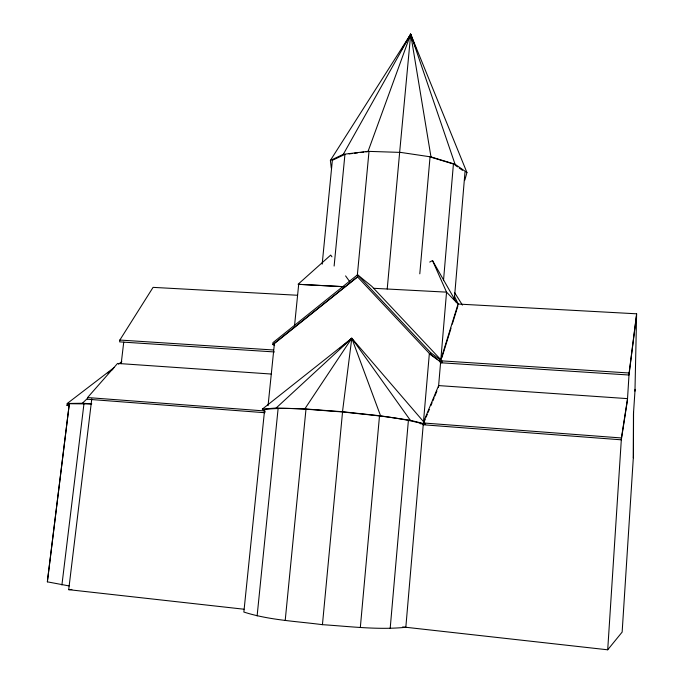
<?xml version="1.0" encoding="UTF-8"?>
<svg xmlns="http://www.w3.org/2000/svg" width="684" height="684" viewBox="0 0 684 684"><rect width="100%" height="100%" fill="white"/><g stroke="black" fill="none" stroke-linecap="round" stroke-linejoin="round"><path stroke-width="1.03" d="M633.316 457.793L633.452 413.948L635.085 389.341M633.555 412.349L633.418 456.254L622.141 632.093L607.708 649.8L402.654 626.92M634.966 391.162L636.616 313.811L458.066 304.047L440.821 359.716L371.831 286.357L357.561 274.788L272.976 342.616L272.779 344.531L274.652 345.437M636.616 313.811L629.126 372.994L627.416 400.388L621.311 439.821L422.969 424.747L423.302 423.935C396.976 416.718 369.548 415.111 342.547 411.913C316.658 410.4 290.589 406.681 264.665 409.4L243.855 612.043C269.231 620.2 296.181 621.234 322.438 624.672C350.157 626.459 378.055 630.109 405.826 627.279L423.302 423.935L420.121 423.687M607.708 649.8L621.431 437.965L627.527 398.627L438.632 385.588L423.456 422.139L429.364 353.38M69.135 585.94L47.384 581.845L47.564 579.733L69.332 403.722L91.425 403.953M636.496 315.7L628.989 375.012L440.325 362.734L440.428 361.485M438.487 387.289L440.658 361.656L438.726 360.237M440.821 359.767L446.549 292.145L432.51 260.553L429.723 262.058M454.313 299.575L464.992 172.052M430.621 352.611L442.001 361.024L441.847 362.922L430.45 354.586L430.621 352.611L357.561 274.788M443.523 280.32L453.424 163.998L430.048 156.901L419.796 273.822M390.179 628.442L408.408 420.241M387.212 289.016L399.653 152.378L368.069 151.352L343.291 154.336L330.381 160.424L331.304 168.196M360.323 627.536L379.5 415.915M322.438 624.672L342.547 411.913M357.287 275.703L369.001 151.497L365.863 151.874M285.202 620.474L305.987 409.177M322.173 264.144L332.364 160.304L344.043 154.815M334.125 266.05L344.941 154.396M257.116 615.925L278.14 408.305M294.539 325.721L298.694 284.347L342.872 286.673M268.06 405.646L274.412 343.539L357.578 276.866L272.779 344.531M121.188 363.683L123.736 342.137M297.566 295.266L153.079 287.365L119.837 340.051L119.623 341.88L274.455 351.952M61.911 584.991L83.995 403.517M271.437 374.054L117.571 363.435L87.578 397.549L87.372 399.234L264.785 412.717M244.008 609.222L68.708 589.668L91.784 398.781M47.384 581.845L69.332 403.722M265.187 411.93L262.314 409.143L276.139 408.015L304.808 408.912L342.496 411.734L351.79 338.255L425.106 423.49M68.939 405.8L66.981 405.356L67.254 403.474L114.271 367.436M464.872 180.037L466.933 172.522L410.699 34.2L330.381 160.424M440.325 362.734L440.658 361.656M441.915 357.595L451.012 328.183M452.269 324.131L457.912 305.876M368.069 151.352L410.699 34.2L415.889 48.188M424.106 422.002L425.303 419.112M426.098 417.18L427.303 414.29M428.099 412.358L429.296 409.468M430.894 405.612L432.091 402.722M432.895 400.79L434.092 397.9M434.887 395.968L436.888 391.145M408.468 39.022L410.699 34.2L455.048 164.228L466.933 172.522M343.291 154.336L410.699 34.2L412.307 40.373M401.448 49.804L410.699 34.2L430.98 156.918L455.048 164.228M304.808 408.912L351.79 338.255L410.349 420.309L425.645 424.106M67.254 403.474L82.319 403.261L87.714 398.191M276.139 408.015L351.79 338.255L380.586 415.846L410.349 420.309M339.649 348.583L341.273 347.207M342.889 345.83L351.79 338.255L262.314 409.143M66.981 405.356L69.486 403.389M107.833 373.19L109.5 371.874M111.167 370.566L112.834 369.249M118.469 364.213L121.829 361.639M349.122 153.891L352.26 153.515M354.355 153.259L357.493 152.883M360.63 152.506L363.768 152.13M68.708 589.668L71.88 589.446M344.214 286.682L298.053 284.279L330.705 255.081L331.945 256.816M373.661 288.297L446.549 292.145L458.519 304.517L454.373 296.146M82.319 403.261L91.784 403.817M119.837 340.051L273.583 349.994M441.556 360.861L629.126 372.994M87.578 397.549L264.964 410.981M424.183 423.037L621.431 437.965M342.496 411.734L380.586 415.846M430.98 156.918L399.653 152.258L410.699 34.2L410.904 36.32M455.074 165.152L457.553 166.879M459.212 168.025L462.512 170.333M431.074 354.628L437.025 358.997M357.381 276.712L430.45 354.586M345.591 275.9L349.934 281.97M454.629 292.658L462.427 305.107M432.51 260.553L456.211 302.131"/></g></svg>
